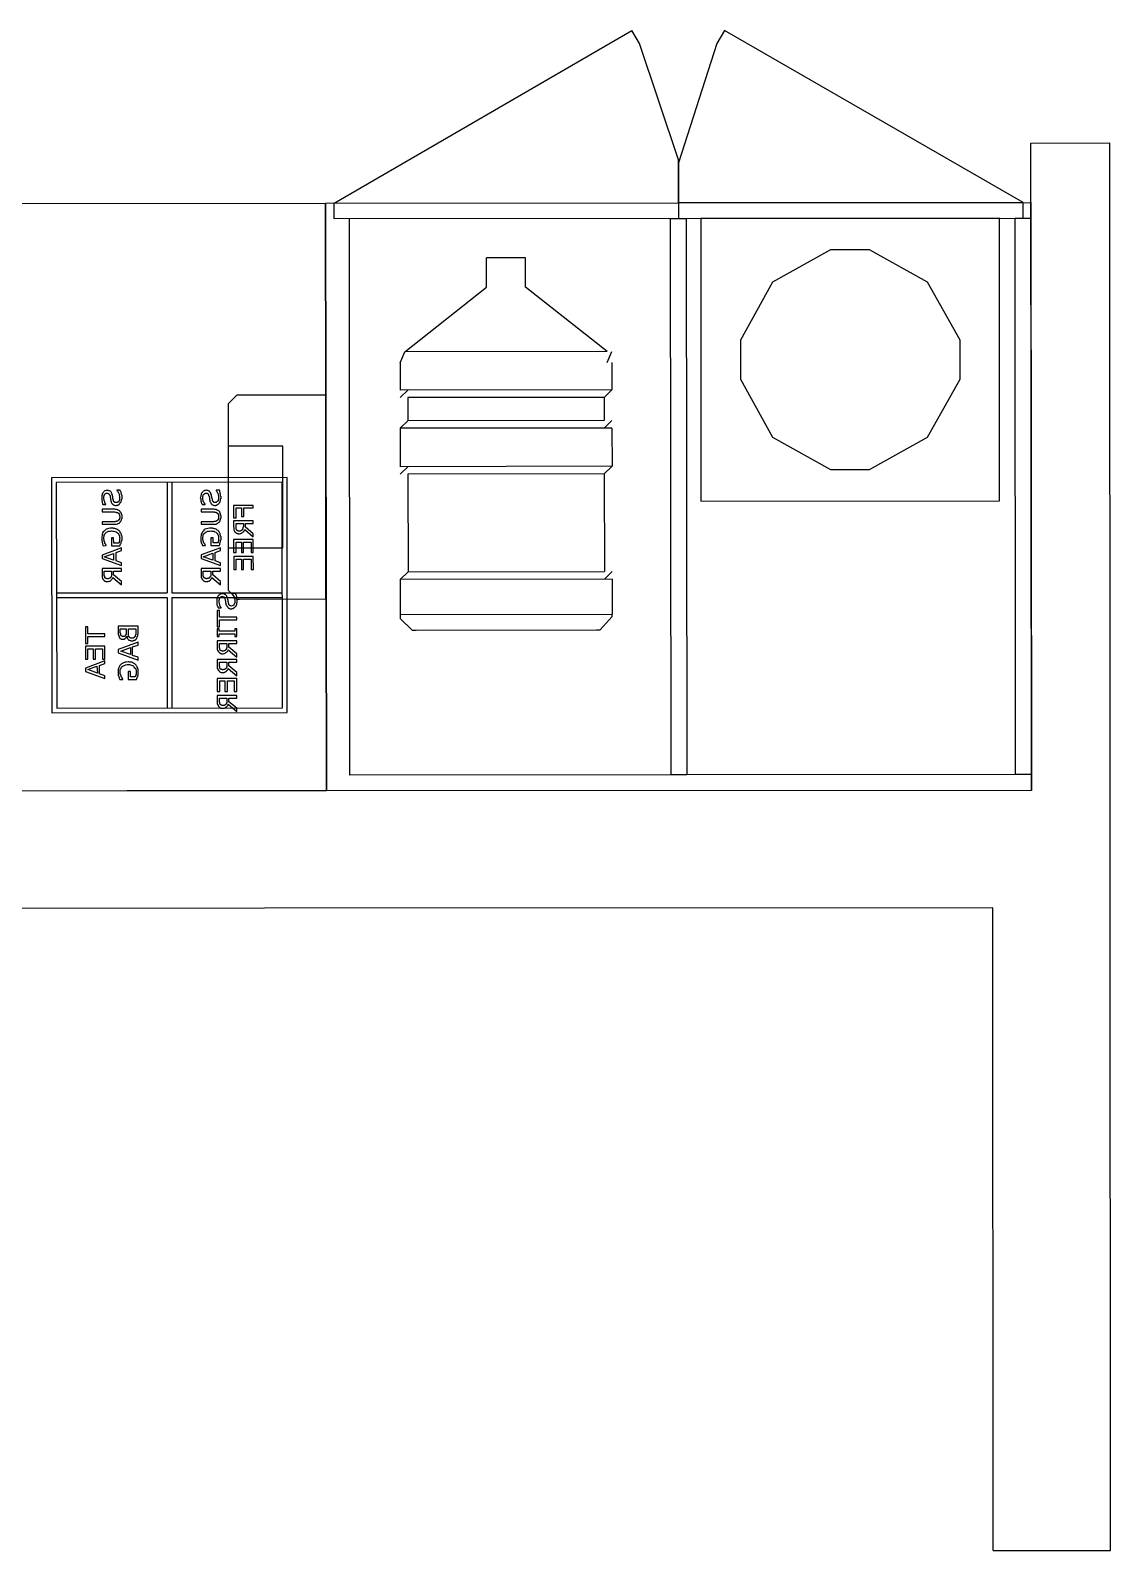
# Model space of a CAD drawing. Extents: x 0 to 23.4, y 0 to 16.5.
# Drawn here: x 14.899 to 15.261, y 4.565 to 5.074 of the extents above; entities that cross this region are included whole.
import ezdxf

# ---------------------------------------------------------------- set-up
doc = ezdxf.new("R2010")
doc.units = 0
doc.layers.get('0').update_dxf_attribs({"linetype": 'CONTINUOUS'})

msp = doc.modelspace()

# ---------------------------------------------------------------- linework, layer by layer
at = {"color": 0}
for points in [[(15.0006, 5.01579), (15.1004, 5.07362)], [(15.116, 5.0159), (15.116, 5.03033), (15.1029, 5.06922), (15.1004, 5.07362)], [(15.1314, 5.07362), (15.1288, 5.06922), (15.116, 5.02924), (15.116, 5.0159)], [(15.2314, 5.01594), (15.1314, 5.07362)], [(15.2342, 4.81912), (15.234, 5.03586), (15.2604, 5.03592)], [(15.2607, 4.56456), (15.2604, 5.03592)], [(15.0057, 5.01053), (15.0058, 4.82417)], [(15.0647, 4.99744), (15.0517, 4.99744)], [(15.0517, 4.98763), (15.0517, 4.99744)], [(15.0647, 4.98763), (15.0647, 4.99744)], [(15.0243, 4.96599), (15.0517, 4.98763)], [(15.0921, 4.96604), (15.0647, 4.98763)], [(15.0228, 4.96229), (15.0243, 4.96599)], [(15.0921, 4.96604), (15.0243, 4.96599)], [(15.0921, 4.96235), (15.0936, 4.96604)], [(15.0228, 4.96229), (15.0228, 4.95318)], [(15.0936, 4.96235), (15.0936, 4.95324)], [(14.969, 4.95144), (14.9681, 4.95144), (14.9651, 4.94851), (14.9651, 4.94749)], [(14.969, 4.88319), (14.9979, 4.88325), (14.9979, 4.9515), (14.969, 4.95144)], [(15.0936, 4.95324), (15.0228, 4.95318)], [(15.0228, 4.95063), (15.0253, 4.95318)], [(15.0911, 4.95068), (15.0253, 4.95063)], [(15.0253, 4.95063), (15.0253, 4.94287)], [(15.0911, 4.95068), (15.0936, 4.95324)], [(15.0911, 4.95068), (15.0911, 4.94293)], [(14.9651, 4.94749), (14.9651, 4.88715)], [(15.0228, 4.94038), (15.0253, 4.94287)], [(15.0936, 4.94043), (15.0228, 4.94038)], [(15.0228, 4.94038), (15.0228, 4.92751)], [(15.0911, 4.94293), (15.0253, 4.94287)], [(15.0911, 4.94043), (15.0936, 4.94293)], [(15.0936, 4.94043), (15.0938, 4.92763)], [(15.0938, 4.92763), (15.0228, 4.92751)], [(15.0228, 4.92503), (15.0253, 4.92751)], [(15.0911, 4.92507), (15.0253, 4.92503)], [(15.0253, 4.92503), (15.0254, 4.89231)], [(15.0911, 4.92507), (15.0938, 4.92763)], [(15.0911, 4.92507), (15.0912, 4.89236)], [(14.9447, 4.92231), (14.9447, 4.88531)], [(14.9463, 4.92231), (14.9463, 4.88531)], [(15.0228, 4.88976), (15.0254, 4.89231)], [(15.0938, 4.88981), (15.0228, 4.88976)], [(15.0228, 4.88976), (15.0228, 4.87799)], [(15.0254, 4.89231), (15.0912, 4.89236)], [(15.0912, 4.88981), (15.0938, 4.89236)], [(15.0938, 4.88981), (15.0938, 4.8781)], [(14.9076, 4.88525), (14.9447, 4.88531)], [(14.9076, 4.88368), (14.9447, 4.88374)], [(14.9447, 4.88374), (14.9447, 4.84668)], [(14.9463, 4.88531), (14.9832, 4.88531)], [(14.9463, 4.88374), (14.9463, 4.84674)], [(14.9463, 4.88374), (14.9832, 4.88374)], [(14.9651, 4.88715), (14.9651, 4.88618), (14.9681, 4.88319), (14.969, 4.88319)], [(15.0228, 4.87799), (15.0938, 4.8781)], [(15.0228, 4.87799), (15.0228, 4.87668), (15.0268, 4.87278), (15.0281, 4.87278)], [(15.0885, 4.87283), (15.0897, 4.87283), (15.0938, 4.87739), (15.0938, 4.8781)], [(15.0281, 4.87278), (15.0885, 4.87283)], [(15.2289, 4.82438), (15.0058, 4.82417)], [(15.2342, 4.81912), (14.0221, 4.81858)], [(15.2213, 4.77974), (14.0014, 4.77919)], [(15.2214, 4.56451), (15.2213, 4.77979)], [(15.2214, 4.56451), (15.2607, 4.56456)]]:
    msp.add_lwpolyline(points, dxfattribs=at)
for points in [[(14.9978, 5.01579), (14.9981, 4.81896), (14.0014, 4.81808), (14.0013, 5.01492), (14.9978, 5.01579)], [(15.234, 5.01594), (15.2342, 4.81912), (14.9981, 4.81896), (14.9978, 5.01579), (15.234, 5.01594)], [(15.0006, 5.01053), (15.0006, 5.01579), (15.116, 5.0159), (15.116, 5.01064), (15.0006, 5.01053)], [(15.2314, 5.01074), (15.2314, 5.01594), (15.116, 5.0159), (15.116, 5.01064), (15.2314, 5.01074)], [(15.1135, 4.82428), (15.1133, 5.01064), (15.1186, 5.01064), (15.1188, 4.82428), (15.1135, 4.82428)], [(15.2235, 4.91607), (15.2235, 5.01074), (15.1235, 5.01064), (15.1235, 4.91596), (15.2235, 4.91607)], [(15.2289, 4.82438), (15.2287, 5.01074), (15.234, 5.01074), (15.2342, 4.82438), (15.2289, 4.82438)], [(15.2103, 4.96332), (15.2103, 4.96983), (15.1994, 4.98936), (15.18, 5.00011), (15.1735, 5.00011), (15.1669, 5.00011), (15.1475, 4.98936), (15.1368, 4.96983), (15.1368, 4.96332), (15.1368, 4.95687), (15.1475, 4.93739), (15.1669, 4.9266), (15.1735, 4.9266), (15.18, 4.9266), (15.1994, 4.93739), (15.2103, 4.95687), (15.2103, 4.96332)], [(14.9651, 4.9344), (14.9651, 4.90028), (14.9835, 4.90028), (14.9835, 4.9344), (14.9651, 4.9344)], [(14.9061, 4.84511), (14.9849, 4.84517), (14.9849, 4.92389), (14.906, 4.92383), (14.9061, 4.84511)], [(14.9078, 4.84668), (14.9833, 4.84674), (14.9832, 4.92231), (14.9076, 4.92225), (14.9078, 4.84668)], [(14.9276, 4.91456), (14.9278, 4.91456), (14.9279, 4.91461), (14.9281, 4.91461), (14.9282, 4.91465), (14.9283, 4.91471), (14.9285, 4.91476), (14.9286, 4.91488), (14.9286, 4.91493), (14.9288, 4.91504), (14.9289, 4.91515), (14.9289, 4.91521), (14.929, 4.91536), (14.929, 4.91547), (14.9292, 4.91558), (14.9293, 4.91575), (14.9293, 4.9159), (14.9293, 4.91607), (14.9294, 4.91624), (14.9294, 4.91639), (14.9294, 4.91656), (14.9296, 4.91678), (14.9296, 4.91694), (14.9296, 4.91715), (14.9296, 4.91743), (14.9296, 4.91764), (14.9296, 4.91786), (14.9294, 4.91808), (14.9294, 4.91824), (14.9294, 4.91846), (14.9293, 4.91862), (14.9293, 4.91883), (14.9293, 4.919), (14.9292, 4.91922), (14.929, 4.91943), (14.929, 4.9196), (14.9279, 4.9196), (14.9279, 4.91954), (14.9281, 4.91938), (14.9282, 4.91922), (14.9283, 4.919), (14.9283, 4.91883), (14.9285, 4.91862), (14.9286, 4.9184), (14.9286, 4.91818), (14.9286, 4.91797), (14.9288, 4.91775), (14.9288, 4.91754), (14.9288, 4.91737), (14.9288, 4.91715), (14.9288, 4.91689), (14.9288, 4.91667), (14.9288, 4.91644), (14.9286, 4.91624), (14.9286, 4.91607), (14.9285, 4.9159), (14.9283, 4.91575), (14.9283, 4.91564), (14.9281, 4.91558), (14.9281, 4.91553), (14.9278, 4.91547), (14.9276, 4.91547), (14.9275, 4.91547), (14.9274, 4.91547), (14.9274, 4.91553), (14.9272, 4.91553), (14.9271, 4.91558), (14.9271, 4.91569), (14.9269, 4.91575), (14.9269, 4.91585), (14.9268, 4.91596), (14.9268, 4.91607), (14.9268, 4.91618), (14.9267, 4.91635), (14.9267, 4.91644), (14.9267, 4.91656), (14.9265, 4.91667), (14.9265, 4.91678), (14.9265, 4.91689), (14.9265, 4.91704), (14.9265, 4.91715), (14.9265, 4.91732), (14.9265, 4.91743), (14.9265, 4.91758), (14.9264, 4.91769), (14.9264, 4.91786), (14.9264, 4.91813), (14.9262, 4.9184), (14.9261, 4.91862), (14.9261, 4.91883), (14.926, 4.919), (14.9258, 4.91917), (14.9256, 4.91928), (14.9254, 4.91938), (14.9253, 4.91943), (14.9251, 4.91954), (14.9249, 4.91954), (14.9246, 4.91954), (14.9243, 4.91954), (14.9242, 4.91949), (14.9239, 4.91938), (14.9236, 4.91928), (14.9235, 4.91906), (14.9233, 4.91889), (14.9231, 4.91862), (14.9229, 4.91835), (14.9229, 4.91808), (14.9228, 4.91775), (14.9228, 4.91743), (14.9228, 4.9171), (14.9228, 4.91689), (14.9228, 4.91667), (14.9228, 4.91644), (14.9228, 4.91624), (14.9229, 4.91601), (14.9229, 4.91585), (14.9229, 4.91564), (14.9229, 4.91547), (14.9231, 4.91531), (14.9231, 4.9151), (14.9231, 4.91499), (14.9232, 4.91482), (14.9242, 4.91482), (14.9242, 4.91488), (14.9242, 4.91499), (14.924, 4.91515), (14.9239, 4.91531), (14.9239, 4.91547), (14.9238, 4.91564), (14.9238, 4.91585), (14.9236, 4.91607), (14.9236, 4.91629), (14.9236, 4.91644), (14.9235, 4.91667), (14.9235, 4.91689), (14.9235, 4.9171), (14.9235, 4.91732), (14.9235, 4.91754), (14.9236, 4.91775), (14.9236, 4.91792), (14.9236, 4.91808), (14.9238, 4.91824), (14.9239, 4.91835), (14.924, 4.91846), (14.9242, 4.91857), (14.9243, 4.91862), (14.9243, 4.91862), (14.9246, 4.91868), (14.9246, 4.91868), (14.9249, 4.91862), (14.9249, 4.91862), (14.925, 4.91857), (14.9251, 4.91851), (14.9251, 4.91846), (14.9253, 4.91835), (14.9253, 4.91829), (14.9254, 4.91813), (14.9254, 4.91803), (14.9256, 4.91786), (14.9256, 4.91769), (14.9256, 4.91758), (14.9256, 4.91749), (14.9256, 4.91737), (14.9256, 4.91721), (14.9257, 4.91704), (14.9257, 4.91689), (14.9257, 4.91672), (14.9257, 4.91656), (14.9258, 4.91639), (14.9258, 4.91629), (14.9258, 4.91613), (14.9258, 4.91601), (14.926, 4.91581), (14.926, 4.91558), (14.9261, 4.91536), (14.9262, 4.91521), (14.9264, 4.91504), (14.9264, 4.91493), (14.9265, 4.91482), (14.9268, 4.91471), (14.9269, 4.91465), (14.9271, 4.91461), (14.9274, 4.91456), (14.9276, 4.91456), (14.9276, 4.91456)], [(14.9608, 4.91456), (14.961, 4.91456), (14.9611, 4.91461), (14.9612, 4.91465), (14.9614, 4.91465), (14.9615, 4.91471), (14.9615, 4.91482), (14.9617, 4.91488), (14.9618, 4.91493), (14.9619, 4.91504), (14.9621, 4.91515), (14.9621, 4.91525), (14.9622, 4.91536), (14.9624, 4.91547), (14.9624, 4.91564), (14.9625, 4.91575), (14.9625, 4.9159), (14.9625, 4.91607), (14.9626, 4.91624), (14.9626, 4.91639), (14.9626, 4.91656), (14.9626, 4.91678), (14.9628, 4.91699), (14.9628, 4.91721), (14.9628, 4.91743), (14.9626, 4.91764), (14.9626, 4.91786), (14.9626, 4.91808), (14.9626, 4.91829), (14.9625, 4.91846), (14.9625, 4.91868), (14.9625, 4.91883), (14.9624, 4.91906), (14.9624, 4.91922), (14.9624, 4.91943), (14.9622, 4.9196), (14.9611, 4.9196), (14.9611, 4.91954), (14.9612, 4.91938), (14.9614, 4.91922), (14.9615, 4.919), (14.9615, 4.91883), (14.9617, 4.91862), (14.9618, 4.9184), (14.9618, 4.91818), (14.9618, 4.91797), (14.9619, 4.91775), (14.9619, 4.91758), (14.9619, 4.91737), (14.9619, 4.91715), (14.9619, 4.91694), (14.9619, 4.91667), (14.9618, 4.91644), (14.9618, 4.91624), (14.9618, 4.91607), (14.9617, 4.9159), (14.9615, 4.91581), (14.9614, 4.91569), (14.9612, 4.91558), (14.9611, 4.91553), (14.961, 4.91547), (14.9608, 4.91547), (14.9607, 4.91547), (14.9606, 4.91547), (14.9604, 4.91553), (14.9604, 4.91558), (14.9603, 4.91564), (14.9603, 4.91569), (14.9601, 4.91575), (14.9601, 4.91585), (14.96, 4.91596), (14.96, 4.91607), (14.9599, 4.91618), (14.9599, 4.91635), (14.9599, 4.91644), (14.9599, 4.91656), (14.9599, 4.91667), (14.9599, 4.91678), (14.9597, 4.91694), (14.9597, 4.91704), (14.9597, 4.91715), (14.9597, 4.91732), (14.9597, 4.91743), (14.9596, 4.91758), (14.9596, 4.91769), (14.9596, 4.91786), (14.9596, 4.91813), (14.9594, 4.9184), (14.9593, 4.91862), (14.9592, 4.91883), (14.959, 4.919), (14.9589, 4.91917), (14.9589, 4.91928), (14.9586, 4.91938), (14.9585, 4.91949), (14.9582, 4.91954), (14.9581, 4.91954), (14.9578, 4.9196), (14.9575, 4.91954), (14.9572, 4.91949), (14.9571, 4.91938), (14.9568, 4.91928), (14.9567, 4.91911), (14.9564, 4.91889), (14.9562, 4.91862), (14.9561, 4.91835), (14.9561, 4.91808), (14.956, 4.91781), (14.956, 4.91749), (14.9558, 4.9171), (14.956, 4.91689), (14.956, 4.91667), (14.956, 4.91644), (14.956, 4.91624), (14.956, 4.91601), (14.9561, 4.91585), (14.9561, 4.91564), (14.9561, 4.91547), (14.9562, 4.91531), (14.9562, 4.91515), (14.9564, 4.91499), (14.9564, 4.91482), (14.9574, 4.91482), (14.9574, 4.91488), (14.9574, 4.91504), (14.9572, 4.91515), (14.9571, 4.91531), (14.9571, 4.91547), (14.9569, 4.91569), (14.9568, 4.91585), (14.9568, 4.91607), (14.9568, 4.91629), (14.9567, 4.9165), (14.9567, 4.91667), (14.9567, 4.91689), (14.9567, 4.9171), (14.9567, 4.91732), (14.9567, 4.91754), (14.9568, 4.91775), (14.9568, 4.91792), (14.9568, 4.91808), (14.9569, 4.91824), (14.9571, 4.91835), (14.9572, 4.91846), (14.9574, 4.91857), (14.9574, 4.91862), (14.9576, 4.91868), (14.9576, 4.91868), (14.9578, 4.91868), (14.9579, 4.91862), (14.9581, 4.91862), (14.9582, 4.91857), (14.9583, 4.91851), (14.9583, 4.91846), (14.9585, 4.9184), (14.9585, 4.91829), (14.9586, 4.91818), (14.9586, 4.91803), (14.9586, 4.91786), (14.9588, 4.91769), (14.9588, 4.91758), (14.9588, 4.91749), (14.9588, 4.91737), (14.9589, 4.91721), (14.9589, 4.9171), (14.9589, 4.91689), (14.9589, 4.91672), (14.9589, 4.91656), (14.9589, 4.91644), (14.959, 4.91629), (14.959, 4.91618), (14.959, 4.91601), (14.959, 4.91581), (14.9592, 4.91558), (14.9593, 4.91536), (14.9593, 4.91521), (14.9596, 4.91504), (14.9596, 4.91493), (14.9597, 4.91482), (14.9599, 4.91471), (14.9601, 4.91465), (14.9603, 4.91461), (14.9606, 4.91456), (14.9607, 4.91456), (14.9608, 4.91456)], [(14.9271, 4.90821), (14.9272, 4.90821), (14.9275, 4.90826), (14.9276, 4.90826), (14.9278, 4.90831), (14.9281, 4.90836), (14.9282, 4.90842), (14.9283, 4.90847), (14.9285, 4.90858), (14.9286, 4.90864), (14.9289, 4.90875), (14.9289, 4.90886), (14.929, 4.90901), (14.9292, 4.90913), (14.9292, 4.90924), (14.9293, 4.9094), (14.9293, 4.9095), (14.9294, 4.90967), (14.9294, 4.90983), (14.9294, 4.91), (14.9296, 4.91015), (14.9296, 4.91032), (14.9296, 4.91054), (14.9296, 4.91075), (14.9296, 4.91092), (14.9296, 4.91114), (14.9296, 4.91129), (14.9294, 4.91146), (14.9294, 4.91162), (14.9294, 4.91178), (14.9293, 4.91194), (14.9293, 4.91211), (14.9292, 4.91222), (14.929, 4.91233), (14.929, 4.91249), (14.9289, 4.9126), (14.9288, 4.91271), (14.9286, 4.91282), (14.9285, 4.91287), (14.9283, 4.91297), (14.9282, 4.91303), (14.9281, 4.91308), (14.9278, 4.91314), (14.9276, 4.91319), (14.9275, 4.91319), (14.9272, 4.91325), (14.9271, 4.91325), (14.9268, 4.91325), (14.9229, 4.91325), (14.9229, 4.91238), (14.9268, 4.91238), (14.9269, 4.91238), (14.9271, 4.91238), (14.9274, 4.91233), (14.9275, 4.91233), (14.9276, 4.91233), (14.9276, 4.91228), (14.9278, 4.91228), (14.9278, 4.91222), (14.9279, 4.91222), (14.9281, 4.91217), (14.9282, 4.91211), (14.9282, 4.91206), (14.9283, 4.912), (14.9283, 4.91189), (14.9285, 4.91183), (14.9286, 4.91174), (14.9286, 4.91162), (14.9286, 4.91151), (14.9288, 4.9114), (14.9288, 4.91129), (14.9288, 4.91118), (14.9288, 4.91103), (14.9289, 4.91086), (14.9289, 4.91075), (14.9289, 4.9106), (14.9289, 4.91043), (14.9288, 4.91026), (14.9288, 4.91015), (14.9288, 4.91004), (14.9286, 4.90994), (14.9286, 4.90983), (14.9286, 4.90972), (14.9285, 4.90961), (14.9283, 4.90956), (14.9283, 4.90944), (14.9282, 4.9094), (14.9282, 4.90935), (14.9281, 4.90929), (14.9279, 4.90924), (14.9278, 4.90924), (14.9278, 4.90918), (14.9276, 4.90913), (14.9276, 4.90913), (14.9274, 4.90913), (14.9274, 4.90907), (14.9271, 4.90907), (14.9271, 4.90907), (14.9268, 4.90907), (14.9229, 4.90907), (14.9229, 4.90821), (14.9268, 4.90821), (14.9271, 4.90821)], [(14.9601, 4.90821), (14.9604, 4.90826), (14.9606, 4.90826), (14.9608, 4.90831), (14.9611, 4.90831), (14.9612, 4.90836), (14.9614, 4.90842), (14.9615, 4.90847), (14.9617, 4.90858), (14.9618, 4.90869), (14.9619, 4.90881), (14.9621, 4.9089), (14.9622, 4.90901), (14.9624, 4.90913), (14.9624, 4.90924), (14.9625, 4.9094), (14.9625, 4.90956), (14.9625, 4.90967), (14.9626, 4.90983), (14.9626, 4.91), (14.9626, 4.91015), (14.9628, 4.91037), (14.9628, 4.91054), (14.9628, 4.91075), (14.9628, 4.91092), (14.9628, 4.91114), (14.9626, 4.91129), (14.9626, 4.91151), (14.9626, 4.91168), (14.9625, 4.91183), (14.9625, 4.91194), (14.9625, 4.91211), (14.9624, 4.91222), (14.9624, 4.91238), (14.9622, 4.91249), (14.9621, 4.9126), (14.9619, 4.91271), (14.9618, 4.91282), (14.9617, 4.91287), (14.9615, 4.91297), (14.9614, 4.91303), (14.9612, 4.91308), (14.9611, 4.91314), (14.9608, 4.91319), (14.9607, 4.91319), (14.9604, 4.91325), (14.9603, 4.91325), (14.96, 4.91325), (14.9561, 4.91325), (14.9561, 4.91238), (14.96, 4.91238), (14.9601, 4.91238), (14.9603, 4.91238), (14.9606, 4.91238), (14.9606, 4.91233), (14.9607, 4.91233), (14.9608, 4.91233), (14.961, 4.91228), (14.9611, 4.91228), (14.9611, 4.91222), (14.9612, 4.91217), (14.9612, 4.91211), (14.9614, 4.91206), (14.9615, 4.912), (14.9615, 4.91194), (14.9617, 4.91183), (14.9618, 4.91174), (14.9618, 4.91162), (14.9618, 4.91151), (14.9619, 4.9114), (14.9619, 4.91129), (14.9619, 4.91118), (14.9619, 4.91103), (14.9619, 4.91092), (14.9619, 4.91075), (14.9619, 4.9106), (14.9619, 4.91043), (14.9619, 4.91032), (14.9619, 4.91015), (14.9619, 4.91004), (14.9618, 4.90994), (14.9618, 4.90983), (14.9618, 4.90972), (14.9617, 4.90961), (14.9615, 4.90956), (14.9615, 4.90944), (14.9614, 4.9094), (14.9612, 4.90935), (14.9612, 4.90929), (14.9611, 4.90924), (14.9611, 4.90924), (14.961, 4.90918), (14.9608, 4.90918), (14.9607, 4.90913), (14.9606, 4.90913), (14.9604, 4.90913), (14.9603, 4.90907), (14.9601, 4.90907), (14.96, 4.90907), (14.9561, 4.90907), (14.9561, 4.90821), (14.96, 4.90821), (14.9601, 4.90821)], [(14.9678, 4.91368), (14.9696, 4.91368), (14.9696, 4.91081), (14.9704, 4.91081), (14.9704, 4.91368), (14.9735, 4.91368), (14.9735, 4.91456), (14.9669, 4.91456), (14.9669, 4.91037), (14.9678, 4.91037), (14.9678, 4.91368)], [(14.9735, 4.90506), (14.971, 4.90728), (14.971, 4.90847), (14.9735, 4.90847), (14.9735, 4.9094), (14.9669, 4.90935), (14.9669, 4.90756), (14.9669, 4.90733), (14.9671, 4.90717), (14.9671, 4.90701), (14.9671, 4.90685), (14.9671, 4.90668), (14.9671, 4.90653), (14.9671, 4.90642), (14.9671, 4.90631), (14.9672, 4.90614), (14.9672, 4.90603), (14.9672, 4.90593), (14.9674, 4.90582), (14.9674, 4.90571), (14.9675, 4.9056), (14.9676, 4.90549), (14.9676, 4.90543), (14.9678, 4.90533), (14.9679, 4.90528), (14.9681, 4.90522), (14.9682, 4.90517), (14.9682, 4.90511), (14.9685, 4.90511), (14.9686, 4.90506), (14.9688, 4.90506), (14.969, 4.90506), (14.9693, 4.90511), (14.9694, 4.90517), (14.9696, 4.90522), (14.9697, 4.90533), (14.97, 4.90543), (14.9701, 4.90554), (14.9703, 4.90571), (14.9704, 4.90587), (14.9706, 4.90603), (14.9706, 4.90619), (14.9707, 4.90642), (14.9735, 4.90397), (14.9735, 4.90506)], [(14.9688, 4.90597), (14.9686, 4.90597), (14.9686, 4.90597), (14.9685, 4.90603), (14.9685, 4.90603), (14.9683, 4.90608), (14.9682, 4.90614), (14.9682, 4.90614), (14.9681, 4.90619), (14.9681, 4.90625), (14.9681, 4.90636), (14.9679, 4.90642), (14.9679, 4.90647), (14.9679, 4.90653), (14.9678, 4.90663), (14.9678, 4.90668), (14.9678, 4.90679), (14.9678, 4.90685), (14.9678, 4.90696), (14.9678, 4.90707), (14.9678, 4.90712), (14.9678, 4.90722), (14.9678, 4.90733), (14.9678, 4.90744), (14.9678, 4.90847), (14.9703, 4.90847), (14.9703, 4.90761), (14.9703, 4.9075), (14.9703, 4.90733), (14.9701, 4.90722), (14.9701, 4.90712), (14.9701, 4.90701), (14.9701, 4.9069), (14.9701, 4.90679), (14.97, 4.90668), (14.97, 4.90663), (14.97, 4.90653), (14.97, 4.90647), (14.9699, 4.90636), (14.9697, 4.90631), (14.9697, 4.90625), (14.9697, 4.90619), (14.9696, 4.90614), (14.9694, 4.90608), (14.9694, 4.90608), (14.9693, 4.90603), (14.9693, 4.90603), (14.9692, 4.90597), (14.969, 4.90597), (14.969, 4.90597), (14.9688, 4.90597), (14.9688, 4.90597)], [(14.929, 4.90126), (14.929, 4.90142), (14.9292, 4.90164), (14.9293, 4.90186), (14.9293, 4.90201), (14.9293, 4.90224), (14.9294, 4.90246), (14.9294, 4.90267), (14.9296, 4.90289), (14.9296, 4.90306), (14.9296, 4.90326), (14.9296, 4.90349), (14.9296, 4.90369), (14.9296, 4.90397), (14.9296, 4.90419), (14.9294, 4.90446), (14.9294, 4.90468), (14.9293, 4.90489), (14.9293, 4.90511), (14.9292, 4.90528), (14.929, 4.90549), (14.929, 4.90565), (14.9289, 4.90582), (14.9288, 4.90597), (14.9286, 4.90608), (14.9283, 4.90625), (14.9282, 4.90636), (14.9281, 4.90647), (14.9278, 4.90657), (14.9276, 4.90668), (14.9274, 4.90674), (14.9272, 4.90679), (14.9269, 4.90685), (14.9267, 4.9069), (14.9264, 4.9069), (14.9261, 4.9069), (14.9256, 4.9069), (14.9251, 4.90679), (14.9247, 4.90668), (14.9243, 4.90653), (14.924, 4.90625), (14.9236, 4.90597), (14.9233, 4.90565), (14.9231, 4.90533), (14.9229, 4.90489), (14.9229, 4.90446), (14.9228, 4.90397), (14.9228, 4.90349), (14.9228, 4.90326), (14.9228, 4.9031), (14.9228, 4.90289), (14.9228, 4.90272), (14.9229, 4.9025), (14.9229, 4.90235), (14.9229, 4.90213), (14.9231, 4.90192), (14.9231, 4.90175), (14.9231, 4.90153), (14.9232, 4.90132), (14.9233, 4.90104), (14.9243, 4.9011), (14.9243, 4.90115), (14.9243, 4.90121), (14.9243, 4.90126), (14.9243, 4.90132), (14.9242, 4.90136), (14.9242, 4.90147), (14.9242, 4.90153), (14.924, 4.90164), (14.924, 4.90169), (14.9239, 4.90181), (14.9239, 4.90192), (14.9239, 4.90196), (14.9239, 4.90207), (14.9238, 4.90218), (14.9238, 4.90229), (14.9236, 4.9024), (14.9236, 4.9025), (14.9236, 4.90261), (14.9236, 4.90272), (14.9236, 4.90289), (14.9236, 4.903), (14.9235, 4.90315), (14.9235, 4.90332), (14.9235, 4.90349), (14.9235, 4.90365), (14.9235, 4.90397), (14.9236, 4.90429), (14.9236, 4.90462), (14.9239, 4.90489), (14.924, 4.90511), (14.9242, 4.90539), (14.9244, 4.90554), (14.9247, 4.90571), (14.925, 4.90587), (14.9254, 4.90593), (14.9257, 4.90597), (14.9261, 4.90603), (14.9265, 4.90597), (14.9269, 4.90593), (14.9272, 4.90582), (14.9276, 4.90571), (14.9278, 4.90554), (14.9281, 4.90533), (14.9283, 4.90511), (14.9285, 4.90483), (14.9286, 4.90457), (14.9288, 4.90424), (14.9288, 4.90386), (14.9289, 4.90354), (14.9289, 4.90338), (14.9288, 4.90321), (14.9288, 4.9031), (14.9288, 4.90294), (14.9288, 4.90283), (14.9288, 4.90267), (14.9288, 4.9025), (14.9286, 4.9024), (14.9286, 4.90229), (14.9286, 4.90218), (14.9286, 4.90201), (14.9285, 4.90192), (14.9269, 4.90192), (14.9268, 4.90369), (14.9261, 4.90369), (14.9261, 4.90104), (14.9289, 4.90104), (14.929, 4.90126)], [(14.9622, 4.90126), (14.9624, 4.90147), (14.9624, 4.90164), (14.9624, 4.90186), (14.9625, 4.90201), (14.9625, 4.90224), (14.9626, 4.90246), (14.9626, 4.90267), (14.9626, 4.90289), (14.9628, 4.9031), (14.9628, 4.90326), (14.9628, 4.90349), (14.9628, 4.90375), (14.9628, 4.90397), (14.9626, 4.90424), (14.9626, 4.90446), (14.9625, 4.90468), (14.9625, 4.90489), (14.9625, 4.90511), (14.9624, 4.90528), (14.9622, 4.90549), (14.9621, 4.90565), (14.9621, 4.90582), (14.9619, 4.90597), (14.9618, 4.90614), (14.9615, 4.90625), (14.9614, 4.90636), (14.9612, 4.90647), (14.9611, 4.90657), (14.9608, 4.90668), (14.9606, 4.90674), (14.9603, 4.90679), (14.9601, 4.90685), (14.9599, 4.9069), (14.9596, 4.9069), (14.9593, 4.9069), (14.9589, 4.9069), (14.9583, 4.90685), (14.9579, 4.90668), (14.9575, 4.90653), (14.9571, 4.90631), (14.9568, 4.90597), (14.9565, 4.90565), (14.9564, 4.90533), (14.9561, 4.90489), (14.9561, 4.90446), (14.956, 4.90397), (14.956, 4.90349), (14.956, 4.90326), (14.956, 4.9031), (14.956, 4.90294), (14.956, 4.90272), (14.956, 4.9025), (14.9561, 4.90235), (14.9561, 4.90213), (14.9561, 4.90196), (14.9562, 4.90175), (14.9564, 4.90153), (14.9564, 4.90132), (14.9565, 4.9011), (14.9576, 4.9011), (14.9576, 4.90115), (14.9575, 4.90121), (14.9575, 4.90126), (14.9574, 4.90132), (14.9574, 4.90142), (14.9574, 4.90147), (14.9574, 4.90153), (14.9572, 4.90164), (14.9572, 4.90175), (14.9571, 4.90181), (14.9571, 4.90192), (14.9571, 4.90196), (14.9569, 4.90207), (14.9569, 4.90218), (14.9569, 4.90229), (14.9568, 4.9024), (14.9568, 4.9025), (14.9568, 4.90261), (14.9568, 4.90278), (14.9568, 4.90289), (14.9567, 4.90306), (14.9567, 4.90315), (14.9567, 4.90332), (14.9567, 4.90349), (14.9567, 4.90365), (14.9567, 4.90397), (14.9568, 4.90429), (14.9568, 4.90462), (14.9569, 4.90489), (14.9571, 4.90517), (14.9574, 4.90539), (14.9576, 4.90554), (14.9579, 4.90571), (14.9582, 4.90587), (14.9586, 4.90593), (14.9589, 4.90597), (14.9593, 4.90603), (14.9597, 4.90597), (14.9601, 4.90593), (14.9604, 4.90587), (14.9607, 4.90571), (14.9611, 4.90554), (14.9612, 4.90533), (14.9615, 4.90511), (14.9617, 4.90483), (14.9618, 4.90457), (14.9619, 4.90424), (14.9619, 4.90392), (14.9619, 4.90354), (14.9619, 4.90338), (14.9619, 4.90326), (14.9619, 4.9031), (14.9619, 4.90294), (14.9619, 4.90283), (14.9619, 4.90267), (14.9618, 4.90256), (14.9618, 4.9024), (14.9618, 4.90229), (14.9618, 4.90218), (14.9618, 4.90207), (14.9617, 4.90196), (14.9601, 4.90196), (14.9601, 4.90369), (14.9593, 4.90369), (14.9593, 4.9011), (14.9621, 4.9011), (14.9622, 4.90126)], [(14.9735, 4.9031), (14.9669, 4.9031), (14.9669, 4.89876), (14.9678, 4.89876), (14.9678, 4.90224), (14.9696, 4.90224), (14.9696, 4.89876), (14.9703, 4.89876), (14.9703, 4.90224), (14.9728, 4.90224), (14.9728, 4.89876), (14.9735, 4.89876), (14.9735, 4.9031)], [(14.9294, 4.89529), (14.9276, 4.89594), (14.9276, 4.89876), (14.9294, 4.89942), (14.9294, 4.90033), (14.9229, 4.89789), (14.9229, 4.89675), (14.9294, 4.89437), (14.9294, 4.89529)], [(14.9236, 4.89735), (14.9268, 4.89849), (14.9268, 4.89621), (14.9236, 4.89735)], [(14.9626, 4.89529), (14.9608, 4.89594), (14.9608, 4.89882), (14.9626, 4.89942), (14.9626, 4.90033), (14.9561, 4.89794), (14.9561, 4.89675), (14.9626, 4.89437), (14.9626, 4.89529)], [(14.9568, 4.89735), (14.96, 4.89854), (14.96, 4.89621), (14.9568, 4.89735)], [(14.9294, 4.88906), (14.9268, 4.89128), (14.9268, 4.89253), (14.9294, 4.89253), (14.9294, 4.89339), (14.9229, 4.89339), (14.9229, 4.89154), (14.9229, 4.89133), (14.9229, 4.89117), (14.9229, 4.891), (14.9229, 4.89085), (14.9229, 4.89068), (14.9229, 4.89051), (14.9229, 4.8904), (14.9231, 4.89031), (14.9231, 4.89019), (14.9231, 4.89003), (14.9232, 4.88992), (14.9232, 4.88981), (14.9233, 4.88971), (14.9233, 4.8896), (14.9235, 4.88949), (14.9236, 4.88943), (14.9236, 4.88932), (14.9238, 4.88926), (14.9239, 4.88921), (14.924, 4.88917), (14.9242, 4.88911), (14.9243, 4.88911), (14.9244, 4.88906), (14.9246, 4.88906), (14.9249, 4.88911), (14.9251, 4.88911), (14.9253, 4.88917), (14.9256, 4.88921), (14.9257, 4.88932), (14.9258, 4.88943), (14.926, 4.88954), (14.9261, 4.88971), (14.9262, 4.88986), (14.9264, 4.89003), (14.9265, 4.89019), (14.9265, 4.8904), (14.9294, 4.88797), (14.9294, 4.88906)], [(14.9626, 4.88911), (14.96, 4.89128), (14.96, 4.89253), (14.9626, 4.89253), (14.9626, 4.89339), (14.9561, 4.89339), (14.9561, 4.89154), (14.9561, 4.89133), (14.9561, 4.89117), (14.9561, 4.891), (14.9561, 4.89085), (14.9561, 4.89068), (14.9561, 4.89057), (14.9561, 4.8904), (14.9562, 4.89031), (14.9562, 4.89019), (14.9562, 4.89008), (14.9564, 4.88992), (14.9564, 4.88981), (14.9565, 4.88971), (14.9567, 4.8896), (14.9567, 4.88954), (14.9568, 4.88943), (14.9568, 4.88938), (14.9569, 4.88926), (14.9571, 4.88921), (14.9572, 4.88917), (14.9574, 4.88911), (14.9575, 4.88911), (14.9576, 4.88911), (14.9578, 4.88911), (14.9581, 4.88911), (14.9583, 4.88911), (14.9585, 4.88917), (14.9588, 4.88921), (14.9589, 4.88932), (14.959, 4.88943), (14.9592, 4.88954), (14.9593, 4.88971), (14.9594, 4.88986), (14.9596, 4.89003), (14.9597, 4.89025), (14.9597, 4.8904), (14.9626, 4.88797), (14.9626, 4.88911)], [(14.9735, 4.8974), (14.9671, 4.8974), (14.9671, 4.89307), (14.9678, 4.89307), (14.9678, 4.89654), (14.9696, 4.89654), (14.9696, 4.89307), (14.9703, 4.89307), (14.9703, 4.89654), (14.9728, 4.89654), (14.9728, 4.89307), (14.9736, 4.89307), (14.9735, 4.8974)], [(14.9246, 4.88997), (14.9246, 4.88997), (14.9244, 4.89003), (14.9243, 4.89003), (14.9243, 4.89003), (14.9242, 4.89008), (14.9242, 4.89014), (14.9242, 4.89014), (14.924, 4.89019), (14.9239, 4.89025), (14.9239, 4.89035), (14.9239, 4.8904), (14.9239, 4.89046), (14.9238, 4.89051), (14.9238, 4.89063), (14.9238, 4.89068), (14.9238, 4.89079), (14.9236, 4.89085), (14.9236, 4.89094), (14.9236, 4.89106), (14.9236, 4.89117), (14.9236, 4.89122), (14.9236, 4.89133), (14.9236, 4.8915), (14.9236, 4.89253), (14.9261, 4.89253), (14.9261, 4.8916), (14.9261, 4.8915), (14.9261, 4.89133), (14.9261, 4.89122), (14.9261, 4.89111), (14.9261, 4.891), (14.9261, 4.8909), (14.926, 4.89079), (14.926, 4.89068), (14.926, 4.89063), (14.9258, 4.89051), (14.9258, 4.89046), (14.9258, 4.89035), (14.9257, 4.89031), (14.9256, 4.89025), (14.9256, 4.89019), (14.9256, 4.89014), (14.9254, 4.89014), (14.9254, 4.89008), (14.9253, 4.89003), (14.9251, 4.89003), (14.9251, 4.89003), (14.925, 4.88997), (14.9249, 4.88997), (14.9247, 4.88997), (14.9246, 4.88997)], [(14.9578, 4.88997), (14.9578, 4.89003), (14.9576, 4.89003), (14.9576, 4.89003), (14.9575, 4.89008), (14.9574, 4.89008), (14.9574, 4.89014), (14.9572, 4.89019), (14.9572, 4.89025), (14.9571, 4.89031), (14.9571, 4.89035), (14.9571, 4.8904), (14.9569, 4.89046), (14.9569, 4.89057), (14.9569, 4.89063), (14.9569, 4.89068), (14.9568, 4.89079), (14.9568, 4.8909), (14.9568, 4.89094), (14.9568, 4.89106), (14.9568, 4.89117), (14.9568, 4.89128), (14.9568, 4.89139), (14.9568, 4.8915), (14.9568, 4.89253), (14.9593, 4.89253), (14.9593, 4.89165), (14.9593, 4.8915), (14.9593, 4.89139), (14.9593, 4.89122), (14.9593, 4.89111), (14.9593, 4.891), (14.9592, 4.8909), (14.9592, 4.89079), (14.9592, 4.89074), (14.959, 4.89063), (14.959, 4.89051), (14.959, 4.89046), (14.9589, 4.8904), (14.9589, 4.89031), (14.9589, 4.89025), (14.9588, 4.89019), (14.9586, 4.89014), (14.9586, 4.89014), (14.9585, 4.89008), (14.9585, 4.89008), (14.9583, 4.89003), (14.9582, 4.89003), (14.9581, 4.89003), (14.9581, 4.88997), (14.9579, 4.88997), (14.9578, 4.88997)], [(14.9662, 4.87993), (14.9664, 4.87993), (14.9665, 4.87999), (14.9667, 4.87999), (14.9668, 4.88004), (14.9669, 4.8801), (14.9671, 4.88015), (14.9672, 4.88026), (14.9672, 4.88032), (14.9674, 4.88043), (14.9675, 4.88049), (14.9675, 4.88058), (14.9676, 4.88069), (14.9678, 4.88086), (14.9678, 4.88097), (14.9679, 4.88113), (14.9679, 4.88129), (14.9681, 4.8814), (14.9681, 4.88157), (14.9681, 4.88178), (14.9681, 4.88194), (14.9682, 4.88217), (14.9682, 4.88232), (14.9682, 4.88254), (14.9682, 4.88282), (14.9682, 4.88303), (14.9681, 4.88325), (14.9681, 4.8834), (14.9681, 4.88363), (14.9681, 4.88385), (14.9681, 4.884), (14.9679, 4.88422), (14.9679, 4.88439), (14.9678, 4.8846), (14.9678, 4.88476), (14.9676, 4.88499), (14.9665, 4.88499), (14.9665, 4.88493), (14.9667, 4.88476), (14.9668, 4.88456), (14.9669, 4.88439), (14.9671, 4.88417), (14.9671, 4.884), (14.9672, 4.88379), (14.9672, 4.88357), (14.9672, 4.88336), (14.9674, 4.88314), (14.9674, 4.88292), (14.9674, 4.88276), (14.9674, 4.88254), (14.9674, 4.88226), (14.9674, 4.88206), (14.9674, 4.88183), (14.9672, 4.88162), (14.9672, 4.88146), (14.9671, 4.88129), (14.9671, 4.88113), (14.9668, 4.88103), (14.9668, 4.88097), (14.9665, 4.88086), (14.9665, 4.88086), (14.9662, 4.88081), (14.9661, 4.88086), (14.966, 4.88086), (14.966, 4.88086), (14.9658, 4.88092), (14.9657, 4.88097), (14.9657, 4.88103), (14.9656, 4.88113), (14.9656, 4.88118), (14.9654, 4.88129), (14.9654, 4.8814), (14.9654, 4.88157), (14.9653, 4.88167), (14.9653, 4.88178), (14.9653, 4.88194), (14.9653, 4.88206), (14.9653, 4.88217), (14.9651, 4.88226), (14.9651, 4.88243), (14.9651, 4.88254), (14.9651, 4.88265), (14.9651, 4.88282), (14.965, 4.88292), (14.965, 4.88308), (14.965, 4.88325), (14.965, 4.88351), (14.9649, 4.88374), (14.9647, 4.884), (14.9647, 4.88417), (14.9646, 4.88439), (14.9644, 4.8845), (14.9643, 4.88465), (14.964, 4.88476), (14.9639, 4.88482), (14.9638, 4.88488), (14.9635, 4.88493), (14.9632, 4.88493), (14.9629, 4.88493), (14.9628, 4.88488), (14.9625, 4.88476), (14.9622, 4.8846), (14.9621, 4.88444), (14.9618, 4.88422), (14.9617, 4.884), (14.9615, 4.88374), (14.9615, 4.88346), (14.9614, 4.88314), (14.9614, 4.88282), (14.9614, 4.88249), (14.9614, 4.88226), (14.9614, 4.882), (14.9614, 4.88183), (14.9614, 4.88162), (14.9614, 4.8814), (14.9615, 4.88118), (14.9615, 4.88103), (14.9615, 4.88086), (14.9617, 4.88064), (14.9617, 4.88049), (14.9618, 4.88032), (14.9618, 4.88021), (14.9628, 4.88021), (14.9628, 4.88026), (14.9628, 4.88037), (14.9626, 4.88053), (14.9625, 4.88069), (14.9625, 4.88086), (14.9624, 4.88103), (14.9624, 4.88124), (14.9622, 4.88146), (14.9622, 4.88162), (14.9622, 4.88183), (14.9621, 4.88206), (14.9621, 4.88226), (14.9621, 4.88249), (14.9621, 4.88271), (14.9621, 4.88292), (14.9622, 4.88308), (14.9622, 4.88331), (14.9624, 4.88346), (14.9624, 4.88363), (14.9625, 4.88374), (14.9626, 4.88385), (14.9628, 4.8839), (14.9628, 4.884), (14.9631, 4.884), (14.9632, 4.884), (14.9633, 4.884), (14.9633, 4.884), (14.9635, 4.88396), (14.9636, 4.88396), (14.9638, 4.8839), (14.9638, 4.88385), (14.9639, 4.88374), (14.9639, 4.88363), (14.964, 4.88351), (14.964, 4.8834), (14.964, 4.88325), (14.9642, 4.88308), (14.9642, 4.88297), (14.9642, 4.88286), (14.9642, 4.88276), (14.9643, 4.8826), (14.9643, 4.88243), (14.9643, 4.88226), (14.9643, 4.88211), (14.9643, 4.88194), (14.9644, 4.88178), (14.9644, 4.88167), (14.9644, 4.88151), (14.9644, 4.8814), (14.9646, 4.88118), (14.9646, 4.88097), (14.9647, 4.88075), (14.9649, 4.88058), (14.965, 4.88043), (14.965, 4.88032), (14.9653, 4.88015), (14.9654, 4.8801), (14.9656, 4.87999), (14.9657, 4.87993), (14.966, 4.87993), (14.9661, 4.87993), (14.9662, 4.87993)], [(14.9622, 4.87619), (14.9681, 4.87619), (14.9681, 4.87706), (14.9622, 4.87706), (14.9622, 4.87939), (14.9615, 4.87939), (14.9615, 4.87386), (14.9622, 4.87386), (14.9622, 4.87619)], [(14.9181, 4.87061), (14.9239, 4.87067), (14.9239, 4.87153), (14.9181, 4.87153), (14.9181, 4.87386), (14.9174, 4.87386), (14.9174, 4.86828), (14.9181, 4.86828), (14.9181, 4.87061)], [(14.9331, 4.86919), (14.9332, 4.86919), (14.9333, 4.86919), (14.9335, 4.86925), (14.9336, 4.86931), (14.9337, 4.86936), (14.9339, 4.86942), (14.934, 4.86947), (14.9342, 4.86957), (14.9342, 4.86963), (14.9343, 4.86974), (14.9344, 4.86985), (14.9344, 4.86996), (14.9346, 4.87011), (14.9346, 4.87022), (14.9347, 4.87039), (14.9347, 4.8705), (14.9347, 4.87067), (14.9349, 4.87082), (14.9349, 4.87099), (14.9349, 4.87115), (14.9349, 4.87136), (14.935, 4.87158), (14.935, 4.87181), (14.935, 4.87414), (14.9283, 4.87414), (14.9283, 4.87218), (14.9283, 4.87196), (14.9283, 4.87175), (14.9283, 4.87153), (14.9283, 4.87136), (14.9283, 4.87121), (14.9285, 4.8711), (14.9285, 4.87099), (14.9285, 4.87088), (14.9285, 4.87076), (14.9286, 4.87061), (14.9286, 4.8705), (14.9286, 4.87039), (14.9288, 4.87028), (14.9288, 4.87017), (14.9289, 4.87011), (14.9289, 4.87001), (14.929, 4.86996), (14.9292, 4.8699), (14.9293, 4.86985), (14.9293, 4.86979), (14.9294, 4.86974), (14.9296, 4.86974), (14.9297, 4.86974), (14.9299, 4.86974), (14.93, 4.86974), (14.9301, 4.86974), (14.9303, 4.86979), (14.9304, 4.86985), (14.9306, 4.8699), (14.9306, 4.86996), (14.9307, 4.87007), (14.9308, 4.87011), (14.931, 4.87022), (14.931, 4.87033), (14.9311, 4.87044), (14.9311, 4.87061), (14.9313, 4.87061), (14.9313, 4.87039), (14.9313, 4.87017), (14.9314, 4.87001), (14.9315, 4.86985), (14.9317, 4.86968), (14.9318, 4.86951), (14.9319, 4.86942), (14.9321, 4.86936), (14.9324, 4.86925), (14.9325, 4.86919), (14.9326, 4.86919), (14.9329, 4.86914), (14.9331, 4.86919)], [(14.9299, 4.87061), (14.9299, 4.87067), (14.9297, 4.87067), (14.9297, 4.87067), (14.9296, 4.87067), (14.9296, 4.87071), (14.9296, 4.87071), (14.9294, 4.87076), (14.9294, 4.87082), (14.9293, 4.87088), (14.9293, 4.87093), (14.9293, 4.87099), (14.9293, 4.87104), (14.9292, 4.8711), (14.9292, 4.87121), (14.9292, 4.87125), (14.9292, 4.87136), (14.9292, 4.87147), (14.9292, 4.87158), (14.9292, 4.87169), (14.929, 4.87181), (14.929, 4.8719), (14.929, 4.87207), (14.929, 4.87218), (14.929, 4.87326), (14.931, 4.87326), (14.931, 4.87213), (14.931, 4.87196), (14.931, 4.87185), (14.931, 4.87175), (14.931, 4.87164), (14.931, 4.87153), (14.931, 4.87147), (14.931, 4.87136), (14.931, 4.87131), (14.9308, 4.87121), (14.9308, 4.87115), (14.9308, 4.8711), (14.9308, 4.87099), (14.9307, 4.87093), (14.9307, 4.87088), (14.9307, 4.87082), (14.9306, 4.87076), (14.9306, 4.87076), (14.9304, 4.87071), (14.9304, 4.87071), (14.9303, 4.87067), (14.9303, 4.87067), (14.9301, 4.87067), (14.93, 4.87061), (14.93, 4.87061), (14.9299, 4.87061)], [(14.9328, 4.87007), (14.9326, 4.87007), (14.9325, 4.87011), (14.9325, 4.87011), (14.9324, 4.87017), (14.9324, 4.87017), (14.9322, 4.87022), (14.9322, 4.87028), (14.9321, 4.87033), (14.9321, 4.87044), (14.9319, 4.8705), (14.9319, 4.87061), (14.9318, 4.87071), (14.9318, 4.87076), (14.9318, 4.87088), (14.9318, 4.87093), (14.9318, 4.87104), (14.9318, 4.87115), (14.9318, 4.87125), (14.9318, 4.87136), (14.9318, 4.87147), (14.9318, 4.87158), (14.9318, 4.87175), (14.9318, 4.87185), (14.9318, 4.87326), (14.9342, 4.87326), (14.9342, 4.87207), (14.9342, 4.8719), (14.9342, 4.87175), (14.9342, 4.87158), (14.9342, 4.87142), (14.9342, 4.87125), (14.9342, 4.87115), (14.934, 4.87104), (14.934, 4.87093), (14.934, 4.87082), (14.934, 4.87071), (14.934, 4.87061), (14.9339, 4.87056), (14.9339, 4.8705), (14.9337, 4.87039), (14.9337, 4.87033), (14.9336, 4.87028), (14.9336, 4.87022), (14.9335, 4.87017), (14.9335, 4.87017), (14.9333, 4.87011), (14.9333, 4.87011), (14.9332, 4.87007), (14.9331, 4.87007), (14.9329, 4.87007), (14.9328, 4.87007)], [(14.9681, 4.87326), (14.9674, 4.87326), (14.9674, 4.8724), (14.9621, 4.8724), (14.9621, 4.87321), (14.9615, 4.87321), (14.9615, 4.87067), (14.9621, 4.87067), (14.9621, 4.87153), (14.9674, 4.87153), (14.9674, 4.87067), (14.9681, 4.87067), (14.9681, 4.87326)], [(14.9239, 4.8674), (14.9174, 4.8674), (14.9174, 4.86307), (14.9181, 4.86307), (14.9181, 4.86654), (14.9199, 4.86654), (14.9199, 4.86307), (14.9207, 4.86307), (14.9207, 4.86654), (14.9231, 4.86654), (14.9231, 4.86307), (14.9239, 4.86307), (14.9239, 4.8674)], [(14.935, 4.86367), (14.9331, 4.86431), (14.9331, 4.86719), (14.935, 4.86778), (14.935, 4.86871), (14.9283, 4.86632), (14.9283, 4.86513), (14.935, 4.86274), (14.935, 4.86367)], [(14.9681, 4.86486), (14.9654, 4.86708), (14.9654, 4.86828), (14.9681, 4.86828), (14.9681, 4.86914), (14.9615, 4.86914), (14.9615, 4.86729), (14.9615, 4.86714), (14.9615, 4.86697), (14.9615, 4.86675), (14.9615, 4.8666), (14.9615, 4.86649), (14.9615, 4.86632), (14.9615, 4.86621), (14.9617, 4.86604), (14.9617, 4.86594), (14.9617, 4.86583), (14.9618, 4.86572), (14.9618, 4.86561), (14.9619, 4.8655), (14.9621, 4.8654), (14.9621, 4.86529), (14.9622, 4.86524), (14.9624, 4.86513), (14.9624, 4.86507), (14.9625, 4.86501), (14.9626, 4.86496), (14.9628, 4.8649), (14.9629, 4.86486), (14.9631, 4.86486), (14.9633, 4.86486), (14.9635, 4.86486), (14.9638, 4.8649), (14.9639, 4.86496), (14.9642, 4.86501), (14.9643, 4.86513), (14.9644, 4.86524), (14.9646, 4.86535), (14.9647, 4.8655), (14.9649, 4.86561), (14.965, 4.86583), (14.9651, 4.866), (14.9651, 4.86621), (14.9681, 4.86372), (14.9681, 4.86486)], [(14.9632, 4.86578), (14.9632, 4.86578), (14.9631, 4.86578), (14.9631, 4.86583), (14.9629, 4.86583), (14.9628, 4.86589), (14.9628, 4.86589), (14.9626, 4.86594), (14.9626, 4.866), (14.9625, 4.86604), (14.9625, 4.8661), (14.9625, 4.86621), (14.9624, 4.86626), (14.9624, 4.86632), (14.9624, 4.86643), (14.9624, 4.86649), (14.9624, 4.86654), (14.9624, 4.86664), (14.9624, 4.86675), (14.9622, 4.86681), (14.9622, 4.86692), (14.9622, 4.86703), (14.9622, 4.86714), (14.9622, 4.86724), (14.9622, 4.86828), (14.9647, 4.86828), (14.9647, 4.8674), (14.9647, 4.86729), (14.9647, 4.86714), (14.9647, 4.86703), (14.9647, 4.86692), (14.9647, 4.86681), (14.9646, 4.86669), (14.9646, 4.8666), (14.9646, 4.86649), (14.9646, 4.86638), (14.9644, 4.86632), (14.9644, 4.86621), (14.9643, 4.86615), (14.9643, 4.8661), (14.9643, 4.86604), (14.9642, 4.866), (14.964, 4.86594), (14.964, 4.86589), (14.9639, 4.86589), (14.9639, 4.86583), (14.9638, 4.86583), (14.9636, 4.86578), (14.9636, 4.86578), (14.9635, 4.86578), (14.9633, 4.86578), (14.9632, 4.86578)], [(14.9239, 4.85747), (14.9221, 4.85813), (14.9221, 4.86094), (14.9239, 4.8616), (14.9239, 4.86247), (14.9174, 4.86008), (14.9174, 4.85889), (14.9239, 4.85656), (14.9239, 4.85747)], [(14.9346, 4.85644), (14.9346, 4.85667), (14.9347, 4.85682), (14.9347, 4.85704), (14.9349, 4.85726), (14.9349, 4.85747), (14.935, 4.85769), (14.935, 4.85786), (14.935, 4.85807), (14.935, 4.85829), (14.935, 4.85851), (14.935, 4.85867), (14.935, 4.85894), (14.935, 4.85921), (14.935, 4.85943), (14.935, 4.85965), (14.9349, 4.85986), (14.9349, 4.86008), (14.9347, 4.86029), (14.9347, 4.86051), (14.9346, 4.86068), (14.9344, 4.86083), (14.9343, 4.86106), (14.9342, 4.86117), (14.934, 4.86133), (14.9339, 4.86149), (14.9337, 4.8616), (14.9335, 4.86171), (14.9333, 4.86182), (14.9332, 4.86187), (14.9329, 4.86199), (14.9326, 4.86203), (14.9325, 4.86208), (14.9322, 4.86208), (14.9319, 4.86214), (14.9317, 4.86214), (14.9311, 4.86208), (14.9307, 4.86203), (14.9303, 4.86193), (14.9299, 4.86171), (14.9294, 4.86149), (14.9292, 4.86122), (14.9289, 4.86089), (14.9286, 4.86051), (14.9285, 4.86014), (14.9283, 4.85969), (14.9283, 4.85921), (14.9283, 4.85867), (14.9283, 4.85851), (14.9283, 4.85829), (14.9283, 4.85813), (14.9283, 4.85792), (14.9283, 4.85775), (14.9283, 4.85753), (14.9285, 4.85736), (14.9285, 4.85715), (14.9286, 4.85693), (14.9286, 4.85672), (14.9288, 4.8565), (14.9289, 4.85628), (14.9299, 4.85628), (14.9299, 4.85639), (14.9299, 4.85639), (14.9299, 4.85644), (14.9297, 4.85656), (14.9297, 4.85661), (14.9297, 4.85667), (14.9296, 4.85678), (14.9296, 4.85682), (14.9296, 4.85693), (14.9294, 4.85704), (14.9294, 4.8571), (14.9293, 4.85721), (14.9293, 4.85726), (14.9293, 4.85736), (14.9293, 4.85747), (14.9292, 4.85758), (14.9292, 4.85769), (14.9292, 4.85786), (14.929, 4.85796), (14.929, 4.85807), (14.929, 4.85824), (14.929, 4.8584), (14.929, 4.85851), (14.929, 4.85867), (14.929, 4.85883), (14.929, 4.85921), (14.929, 4.85954), (14.9292, 4.85981), (14.9293, 4.86008), (14.9294, 4.86035), (14.9297, 4.86057), (14.93, 4.86079), (14.9303, 4.86094), (14.9306, 4.86106), (14.9308, 4.86117), (14.9313, 4.86122), (14.9317, 4.86122), (14.9321, 4.86122), (14.9324, 4.86117), (14.9328, 4.86106), (14.9331, 4.86094), (14.9333, 4.86079), (14.9336, 4.86057), (14.9337, 4.86029), (14.934, 4.86008), (14.9342, 4.85975), (14.9343, 4.85943), (14.9343, 4.8591), (14.9343, 4.85872), (14.9343, 4.85861), (14.9343, 4.85846), (14.9343, 4.85829), (14.9343, 4.85818), (14.9343, 4.85801), (14.9343, 4.85792), (14.9342, 4.85775), (14.9342, 4.85764), (14.9342, 4.85747), (14.934, 4.85736), (14.934, 4.85726), (14.934, 4.85715), (14.9324, 4.85715), (14.9324, 4.85889), (14.9317, 4.85889), (14.9317, 4.85628), (14.9344, 4.85628), (14.9346, 4.85644)], [(14.9292, 4.86572), (14.9324, 4.86692), (14.9324, 4.86458), (14.9292, 4.86572)], [(14.9681, 4.85861), (14.9654, 4.86079), (14.9654, 4.86203), (14.9681, 4.86203), (14.9681, 4.8629), (14.9615, 4.8629), (14.9615, 4.86106), (14.9615, 4.86083), (14.9615, 4.86068), (14.9615, 4.86051), (14.9615, 4.86035), (14.9615, 4.86019), (14.9615, 4.86003), (14.9615, 4.85992), (14.9617, 4.85981), (14.9617, 4.85969), (14.9618, 4.85954), (14.9618, 4.85943), (14.9618, 4.85932), (14.9619, 4.85921), (14.9621, 4.8591), (14.9621, 4.859), (14.9622, 4.85894), (14.9624, 4.85883), (14.9624, 4.85878), (14.9625, 4.85872), (14.9626, 4.85867), (14.9628, 4.85861), (14.9629, 4.85861), (14.9631, 4.85856), (14.9633, 4.85856), (14.9635, 4.85861), (14.9638, 4.85861), (14.9639, 4.85867), (14.9642, 4.85872), (14.9643, 4.85883), (14.9644, 4.85894), (14.9646, 4.85906), (14.9647, 4.85921), (14.9649, 4.85938), (14.965, 4.85954), (14.9651, 4.85969), (14.9651, 4.85992), (14.9681, 4.85747), (14.9681, 4.85861)], [(14.9633, 4.85949), (14.9632, 4.85949), (14.9631, 4.85954), (14.9631, 4.85954), (14.9629, 4.85954), (14.9628, 4.8596), (14.9628, 4.85965), (14.9628, 4.85969), (14.9626, 4.85969), (14.9625, 4.85981), (14.9625, 4.85986), (14.9625, 4.85992), (14.9625, 4.85997), (14.9624, 4.86008), (14.9624, 4.86014), (14.9624, 4.86019), (14.9624, 4.86029), (14.9624, 4.86035), (14.9624, 4.86046), (14.9622, 4.86057), (14.9622, 4.86068), (14.9622, 4.86074), (14.9622, 4.86089), (14.9622, 4.861), (14.9622, 4.86203), (14.9647, 4.86203), (14.9647, 4.86111), (14.9647, 4.861), (14.9647, 4.86083), (14.9647, 4.86074), (14.9647, 4.86062), (14.9647, 4.86051), (14.9646, 4.8604), (14.9646, 4.86029), (14.9646, 4.86019), (14.9646, 4.86014), (14.9646, 4.86003), (14.9644, 4.85997), (14.9643, 4.85986), (14.9643, 4.85981), (14.9643, 4.85975), (14.9642, 4.85969), (14.964, 4.85965), (14.964, 4.85965), (14.964, 4.8596), (14.9639, 4.85954), (14.9638, 4.85954), (14.9636, 4.85954), (14.9636, 4.85949), (14.9635, 4.85949), (14.9633, 4.85949), (14.9633, 4.85949)], [(14.9181, 4.85954), (14.9212, 4.86068), (14.9214, 4.85835), (14.9181, 4.85954)], [(14.9681, 4.85661), (14.9615, 4.85661), (14.9615, 4.85226), (14.9624, 4.85226), (14.9624, 4.85574), (14.964, 4.85574), (14.964, 4.85226), (14.9649, 4.85226), (14.9649, 4.85574), (14.9672, 4.85574), (14.9672, 4.85226), (14.9681, 4.85226), (14.9681, 4.85661)], [(14.9681, 4.84663), (14.9654, 4.84879), (14.9654, 4.85004), (14.9681, 4.85004), (14.9681, 4.85092), (14.9615, 4.85092), (14.9615, 4.84907), (14.9615, 4.84885), (14.9615, 4.84868), (14.9615, 4.84853), (14.9615, 4.84836), (14.9615, 4.84819), (14.9615, 4.8481), (14.9615, 4.84793), (14.9617, 4.84782), (14.9617, 4.84771), (14.9618, 4.8476), (14.9618, 4.84744), (14.9618, 4.84739), (14.9619, 4.84722), (14.9621, 4.84711), (14.9621, 4.84706), (14.9622, 4.84694), (14.9624, 4.8469), (14.9624, 4.84679), (14.9625, 4.84674), (14.9626, 4.84668), (14.9628, 4.84663), (14.9629, 4.84663), (14.9631, 4.84663), (14.9633, 4.84663), (14.9636, 4.84663), (14.9638, 4.84663), (14.9639, 4.84668), (14.9642, 4.84674), (14.9643, 4.84685), (14.9644, 4.84694), (14.9646, 4.84706), (14.9647, 4.84722), (14.9649, 4.84739), (14.965, 4.84754), (14.9651, 4.84776), (14.9651, 4.84793), (14.9681, 4.84549), (14.9681, 4.84663)], [(14.9633, 4.8475), (14.9632, 4.84754), (14.9631, 4.84754), (14.9631, 4.84754), (14.9629, 4.8476), (14.9628, 4.8476), (14.9628, 4.84765), (14.9628, 4.84771), (14.9626, 4.84776), (14.9625, 4.84782), (14.9625, 4.84787), (14.9625, 4.84793), (14.9625, 4.84799), (14.9624, 4.8481), (14.9624, 4.84814), (14.9624, 4.84819), (14.9624, 4.84831), (14.9624, 4.84842), (14.9624, 4.84847), (14.9624, 4.84858), (14.9622, 4.84868), (14.9622, 4.84879), (14.9622, 4.8489), (14.9622, 4.84901), (14.9622, 4.85004), (14.9647, 4.85004), (14.9647, 4.84918), (14.9647, 4.84901), (14.9647, 4.8489), (14.9647, 4.84874), (14.9647, 4.84864), (14.9647, 4.84853), (14.9647, 4.84842), (14.9646, 4.84831), (14.9646, 4.84825), (14.9646, 4.84814), (14.9646, 4.84804), (14.9644, 4.84799), (14.9644, 4.84793), (14.9643, 4.84782), (14.9643, 4.84776), (14.9642, 4.84771), (14.9642, 4.84771), (14.964, 4.84765), (14.964, 4.8476), (14.9639, 4.8476), (14.9638, 4.84754), (14.9638, 4.84754), (14.9636, 4.84754), (14.9635, 4.8475), (14.9633, 4.8475), (14.9633, 4.8475)]]:
    msp.add_lwpolyline(points, close=True, dxfattribs=at)

doc.saveas('drawing.dxf')
